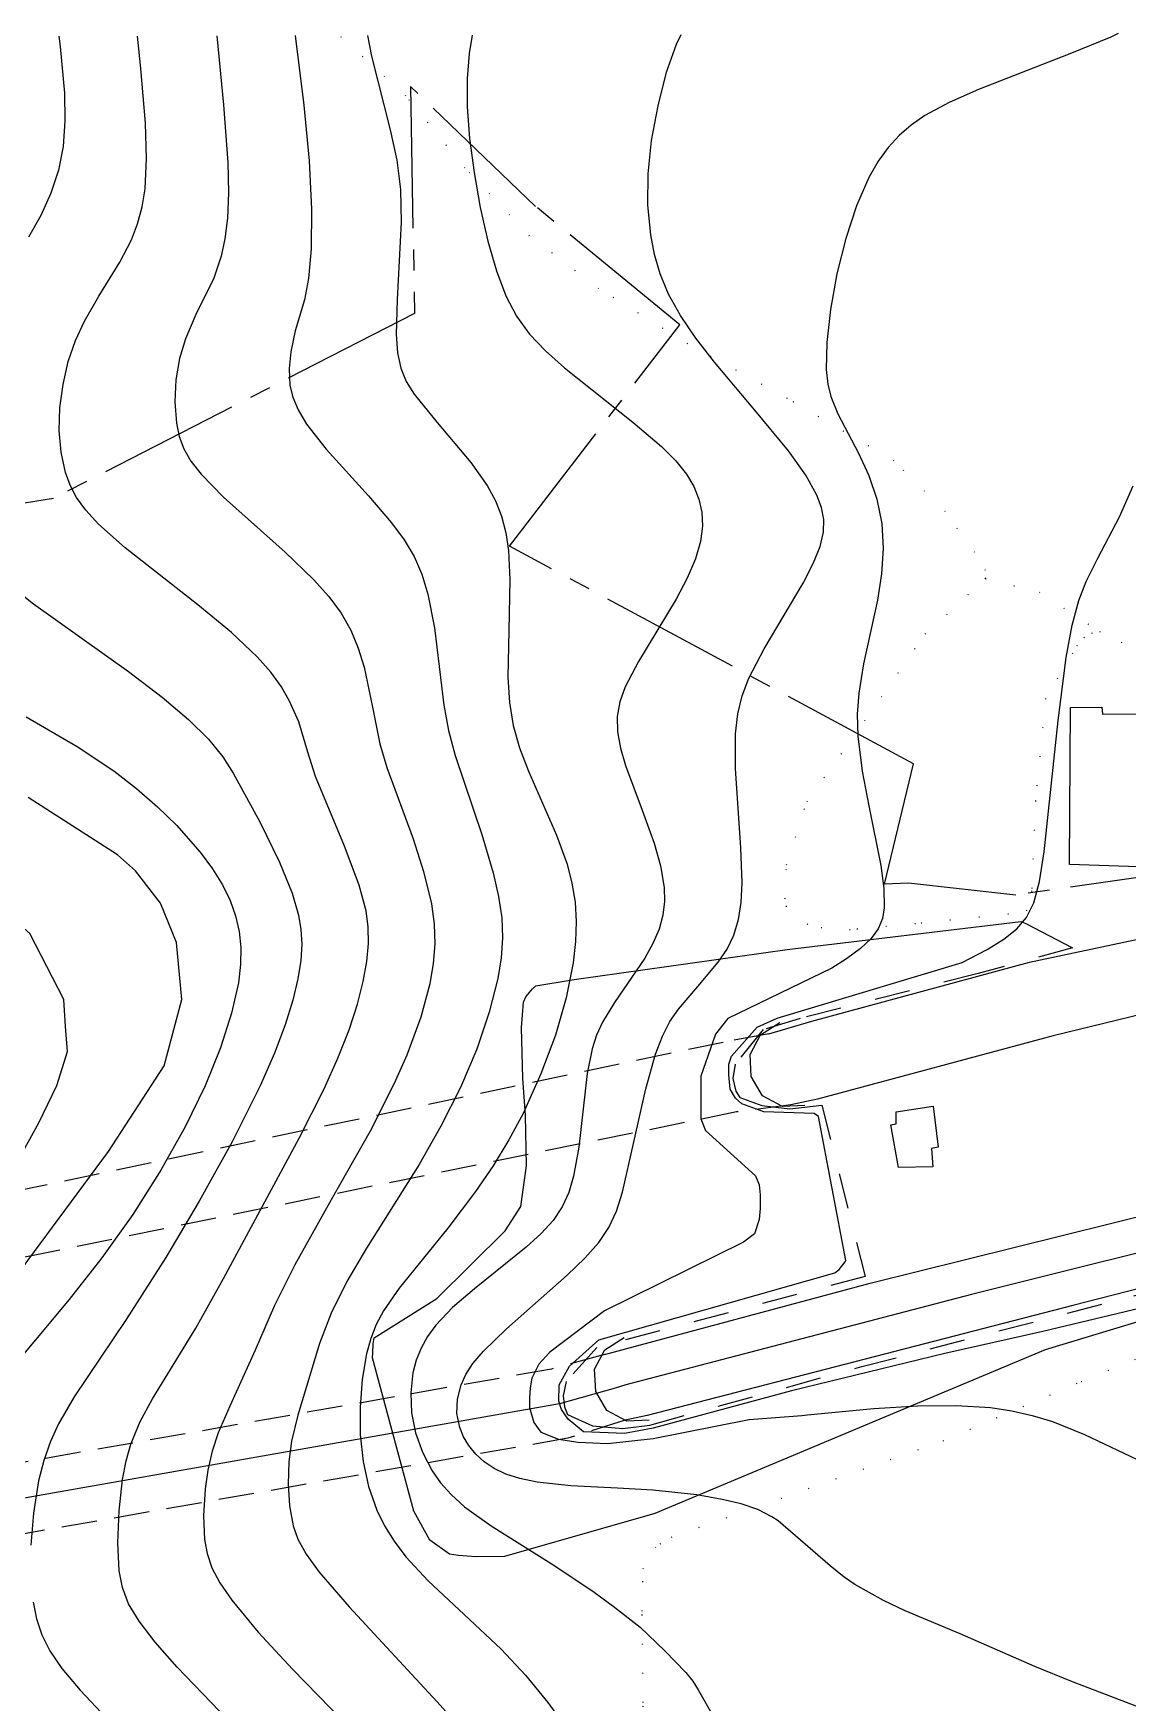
# Model space of a CAD drawing. Header units: millimetres. Extents: x 220021 to 223505, y 489325 to 491820.
# Drawn here: x 222277.7 to 222432.2, y 491581.6 to 491817.1 of the extents above; entities that cross this region are included whole.
import ezdxf

# ---------------------------------------------------------------- set-up
doc = ezdxf.new("R2010")
doc.units = ezdxf.units.MM
for name, pattern in [('20M3A3M3', [29, 20, -3, 3, -3]), ('5M2P5', [7.5, 5, -2.5]), ('5M5', [10, 5, -5]), ('AM4', [4, 0, -4])]:
    doc.linetypes.add(name, pattern=pattern)
for name, color, linetype in [('A0013112', 8, 'Continuous'), ('A0013122', 8, '5M2P5'), ('A0023212', 8, 'Continuous'), ('A0123373', 8, 'Continuous'), ('B0014111', 8, 'Continuous'), ('D0025111', 8, 'AM4'), ('F0017111', 8, 'Continuous'), ('F0017114', 8, 'Continuous'), ('F0037222', 8, 'Continuous'), ('F0037223', 8, '5M5'), ('G0018118', 8, '20M3A3M3')]:
    doc.layers.add(name, color=color, linetype=linetype)

msp = doc.modelspace()

# ---------------------------------------------------------------- linework, layer by layer
at = {"layer": 'A0013112'}
for points in [[(222381.546, 491675.97), (222387.61, 491677.754), (222418.294, 491686.072), (222448.048, 491692.404), (222469.498, 491696.954), (222472.881, 491698.838)], [(222457.991, 491684.536), (222421.635, 491675.702), (222388.41, 491666.752), (222384.641, 491665.924)], [(223036.167, 491614.096), (223020.31, 491617.815), (222946.252, 491635.969), (222914.288, 491645.12), (222911.343, 491646.521), (222905.07, 491648.745), (222884.566, 491654.018), (222854.306, 491660.759), (222825.001, 491665.46), (222797.113, 491670.36), (222762.566, 491674.55), (222732.121, 491677.05), (222704.854, 491678.445), (222666.686, 491678.477), (222620.062, 491675.7), (222583.013, 491671.976), (222554.251, 491667.503), (222520.687, 491660.832), (222488.397, 491654.012), (222424.413, 491637.61), (222364.366, 491622.12), (222361.254, 491621.43)], [(222358.325, 491630.717), (222395.819, 491640.77), (222450.408, 491654.344)]]:
    msp.add_lwpolyline(points, dxfattribs=at)
at = {"layer": 'A0013122'}
for points in [[(222381.546, 491675.97), (222375.079, 491674.761), (222246.094, 491647.608)], [(222384.641, 491665.924), (222376.961, 491664.939), (222246.119, 491638.258)], [(222358.325, 491630.717), (222350.829, 491628.644), (222246.192, 491610.184)], [(222361.254, 491621.43), (222353.134, 491618.903), (222246.219, 491600.091)]]:
    msp.add_lwpolyline(points, dxfattribs=at)
at = {"layer": 'A0023212'}
msp.add_lwpolyline([(222753.34, 491689.01), (222735.58, 491685.17), (222726.16, 491683.13), (222713.155, 491683.13), (222631.136, 491682.131), (222561.683, 491673.495), (222558.672, 491673.12), (222555.66, 491672.746), (222553.97, 491672.51), (222518.79, 491665.44), (222486.44, 491658.21), (222410.12, 491639.19), (222361.35, 491626.42), (222359.817, 491625.987), (222351.982, 491623.774), (222246.206, 491605.137)], dxfattribs=at)
at = {"layer": 'A0123373'}
for points in [[(222386.62, 491665.852), (222383.473, 491665.721), (222380.632, 491667.236), (222379.053, 491669.928), (222378.899, 491673.064), (222380.344, 491675.819), (222383.07, 491677.547)], [(222364.65, 491621.428), (222361.503, 491621.297), (222358.662, 491622.812), (222357.083, 491625.504), (222356.929, 491628.64), (222358.375, 491631.395), (222361.1, 491633.123)]]:
    msp.add_lwpolyline(points, dxfattribs=at)
at = {"layer": 'B0014111'}
for points in [[(222423.948, 491699.883), (222424.113, 491722.03), (222428.504, 491722.065), (222428.616, 491721.091), (222433.966, 491721.139), (222434.288, 491713.679), (222436.159, 491713.356), (222436.208, 491706.984), (222433.831, 491707.034), (222433.686, 491699.529)], [(222399.832, 491657.117), (222398.75, 491663.143), (222399.491, 491663.264), (222399.511, 491664.973), (222404.7, 491665.754), (222405.443, 491659.98), (222404.496, 491659.768), (222404.665, 491657.216)]]:
    msp.add_lwpolyline(points, close=True, dxfattribs=at)
at = {"layer": 'D0025111'}
for points in [[(222412.126, 491740.19), (222412.129, 491741.357), (222410.552, 491743.923), (222406.415, 491749.65), (222399.191, 491756.797), (222384.164, 491765.611), (222370.096, 491773.31), (222357.5, 491781.15), (222347.755, 491788.545), (222338.611, 491798.15), (222330.309, 491808.293), (222320.943, 491816.837)], [(222428.314, 491732.675), (222427.177, 491732.492), (222426.06, 491731.926), (222425.03, 491730.756), (222424.377, 491729.69), (222420.59, 491723.29), (222419.154, 491708.868), (222418.621, 491696.138), (222417.94, 491693.356), (222415.343, 491692.851), (222402.228, 491691.508), (222393.024, 491690.641), (222388.992, 491690.904), (222387.03, 491691.415), (222384.012, 491693.906), (222383.831, 491695.021), (222384.021, 491699.821), (222386.913, 491708.773), (222395.085, 491720.136), (222403.603, 491732.39), (222412.126, 491740.19)], [(222412.126, 491740.19), (222419.709, 491738.301), (222428.314, 491732.675)], [(222435.056, 491729.346), (222428.314, 491732.675)], [(222363.769, 491576.901), (222363.777, 491581.607), (222363.643, 491594.51), (222363.783, 491600.473), (222365.509, 491603.464), (222366.19, 491603.984), (222367.787, 491604.94), (222406.126, 491618.546), (222425.617, 491626.887), (222462.702, 491642.126)]]:
    msp.add_lwpolyline(points, dxfattribs=at)
at = {"layer": 'F0017111'}
for points, elevation in [([(222281.292, 491816.728), (222281.492, 491815.266), (222282.104, 491808.698), (222282.172, 491804.779), (222281.902, 491801.188), (222281.253, 491797.828), (222280.201, 491794.603), (222278.758, 491791.448), (222277.031, 491788.366)], 95), ([(222303.97, 491580.369), (222298.011, 491586.607), (222294.904, 491590.13), (222292.644, 491593.063), (222291.157, 491595.554), (222290.285, 491597.837), (222289.843, 491600.169), (222289.649, 491604.153), (222289.813, 491608.637), (222290.3, 491613.066), (222290.81, 491615.717), (222291.477, 491618.075), (222292.797, 491621.274), (222294.533, 491624.459), (222300.623, 491634.421), (222304.551, 491641.452), (222315.226, 491661.239), (222318.744, 491668.195), (222320.709, 491672.546), (222322.276, 491676.534), (222323.452, 491680.131), (222324.277, 491683.34), (222324.79, 491686.181), (222325.023, 491688.703), (222324.984, 491691.027), (222324.672, 491693.3), (222323.692, 491696.933), (222321.622, 491702.425), (222317.545, 491712.279), (222316.464, 491715.723), (222315.16, 491719.98), (222313.889, 491722.914), (222312.721, 491724.932), (222311.227, 491726.992), (222309.345, 491729.134), (222305.664, 491732.615), (222300.925, 491736.503), (222290.686, 491744.526), (222286.896, 491747.905), (222285.112, 491749.854), (222283.824, 491751.655), (222282.906, 491753.407), (222282.249, 491755.199), (222281.619, 491758.05), (222281.364, 491761.105), (222281.463, 491764.322), (222281.896, 491767.611), (222282.633, 491770.82), (222283.647, 491773.804), (222284.915, 491776.543), (222286.969, 491780.08), (222289.919, 491784.856), (222291.553, 491788.027), (222292.427, 491790.278), (222293.068, 491792.657), (222293.473, 491795.21), (222293.689, 491799.497), (222293.524, 491804.486), (222292.883, 491812.176), (222292.388, 491816.759)], 90), ([(222303.618, 491816.79), (222304.552, 491807.056), (222305.144, 491798.934), (222305.241, 491794.621), (222305.105, 491791.079), (222304.758, 491788.152), (222304.227, 491785.69), (222303.163, 491782.605), (222300.657, 491777.473), (222299.172, 491774.053), (222298.333, 491771.274), (222297.819, 491768.263), (222297.672, 491765.139), (222297.913, 491762.129), (222298.313, 491760.276), (222298.964, 491758.527), (222299.959, 491756.785), (222301.403, 491754.929), (222304.565, 491751.707), (222313.248, 491743.918), (222317.251, 491740.067), (222319.403, 491737.663), (222321.138, 491735.317), (222322.505, 491732.924), (222323.566, 491730.397), (222324.383, 491727.69), (222325.569, 491722.057), (222326.636, 491716.896), (222327.616, 491713.529), (222331.311, 491703.494), (222332.791, 491698.885), (222333.887, 491694.311), (222334.277, 491691.429), (222334.366, 491688.649), (222334.159, 491685.879), (222333.668, 491683.01), (222332.404, 491678.309), (222330.432, 491672.943), (222328.655, 491668.933), (222325.238, 491662.243), (222319.741, 491652.548), (222314.613, 491643.38), (222311.768, 491637.625), (222309.036, 491631.348), (222305.436, 491623.443), (222303.812, 491619.644), (222302.954, 491617.059), (222302.336, 491614.414), (222301.952, 491611.765), (222301.743, 491607.972), (222301.888, 491604.619), (222302.227, 491602.614), (222302.887, 491600.633), (222304.009, 491598.493), (222305.714, 491596.029), (222309.447, 491591.542), (222314.267, 491586.312), (222328.773, 491571.44)], 85), ([(222314.682, 491816.82), (222315.903, 491806.998), (222316.663, 491799.156), (222316.983, 491792.326), (222316.904, 491786.757), (222316.53, 491782.552), (222315.965, 491779.555), (222314.682, 491775.176), (222314.032, 491772.183), (222313.803, 491769.834), (222313.927, 491767.458), (222314.319, 491765.806), (222315.072, 491764.014), (222316.278, 491762.005), (222319.02, 491758.491), (222324.997, 491751.867), (222328.282, 491748.06), (222330.043, 491745.685), (222331.455, 491743.317), (222332.562, 491740.806), (222333.415, 491738.02), (222334.33, 491733.259), (222335.658, 491722.35), (222336.301, 491718.774), (222337.251, 491715.256), (222341.002, 491704.082), (222342.614, 491698.681), (222343.378, 491695.364), (222343.816, 491692.338), (222343.928, 491689.499), (222343.735, 491686.695), (222343.259, 491683.779), (222342.057, 491679.003), (222340.296, 491673.802), (222338.003, 491668.377), (222335.238, 491662.915), (222332.146, 491657.537), (222324.72, 491645.725), (222321.954, 491641.027), (222319.736, 491636.528), (222318.106, 491632.278), (222315.041, 491622.161), (222314.154, 491618.506), (222313.786, 491615.549), (222313.7, 491612.413), (222313.876, 491609.352), (222314.377, 491606.53), (222315.062, 491604.648), (222316.226, 491602.545), (222318.05, 491600.016), (222322.265, 491595.095), (222334.684, 491581.73), (222345.998, 491569.213)], 80), ([(222339.666, 491816.889), (222339.245, 491814.29), (222338.964, 491810.758), (222338.966, 491806.786), (222339.286, 491802.326), (222339.912, 491797.49), (222340.793, 491792.549), (222341.864, 491787.831), (222343.07, 491783.63), (222344.396, 491780.122), (222345.915, 491777.216), (222347.738, 491774.705), (222349.978, 491772.343), (222352.701, 491769.933), (222362.318, 491762.301), (222366.373, 491758.843), (222368.389, 491756.813), (222369.882, 491754.952), (222370.942, 491753.182), (222371.652, 491751.42), (222372.066, 491749.587), (222372.161, 491747.615), (222371.883, 491745.439), (222371.17, 491743), (222369.996, 491740.273), (222368.429, 491737.314), (222363.149, 491728.521), (222361.267, 491724.945), (222360.495, 491722.823), (222360.129, 491720.752), (222360.167, 491718.604), (222360.581, 491716.291), (222361.291, 491713.837), (222363.648, 491707.544), (222365.345, 491702.871), (222366.247, 491699.65), (222366.732, 491696.617), (222366.775, 491694.661), (222366.552, 491692.716), (222366.025, 491690.745), (222365.169, 491688.717), (222363.999, 491686.62), (222359.763, 491680.388), (222358.059, 491677.593), (222357.22, 491675.775), (222356.582, 491673.836), (222355.892, 491670.39), (222354.683, 491659.993), (222353.973, 491655.884), (222353.297, 491653.575), (222352.364, 491651.534), (222351.086, 491649.637), (222349.398, 491647.766), (222347.29, 491645.84), (222339.964, 491639.99), (222336.86, 491637.328), (222334.525, 491634.866), (222333.355, 491633.255), (222332.446, 491631.61), (222331.765, 491629.893), (222331.296, 491628.106), (222330.977, 491625.327), (222331.104, 491622.495), (222331.659, 491619.677), (222332.624, 491616.935), (222334, 491614.313), (222335.194, 491612.624), (222336.695, 491610.947), (222338.59, 491609.242), (222342.327, 491606.535), (222350.784, 491601.239), (222356.665, 491597.331), (222359.739, 491595.055), (222363.373, 491592.24), (222366.837, 491588.913), (222369.821, 491585.827), (222370.779, 491584.607), (222371.552, 491583.388), (222373.836, 491579.327)], 70), ([(222439.638, 491578.711), (222424.372, 491584.529), (222419.056, 491586.692), (222408.518, 491591.297), (222400.762, 491594.537), (222397.723, 491596.006), (222393.66, 491598.259), (222392.155, 491599.312), (222390.189, 491600.881), (222382.854, 491607.222), (222381.93, 491607.826), (222379.975, 491608.821), (222377.631, 491609.664), (222374.931, 491610.259), (222371.379, 491610.92), (222365.145, 491611.593), (222360.14, 491611.842), (222353.598, 491612.191), (222348.821, 491612.707), (222346.377, 491613.205), (222344.392, 491613.847), (222342.747, 491614.641), (222341.348, 491615.59), (222340.165, 491616.671), (222339.191, 491617.855), (222338.435, 491619.11), (222337.898, 491620.407), (222337.502, 491622.392), (222337.569, 491624.404), (222338.093, 491626.448), (222338.753, 491627.873), (222339.766, 491629.427), (222341.242, 491631.189), (222344.476, 491634.35), (222353.057, 491641.895), (222355.556, 491644.298), (222357.507, 491646.508), (222358.948, 491648.658), (222360.01, 491650.956), (222360.858, 491653.626), (222362.434, 491660.491), (222364.14, 491668.191), (222365.522, 491673.097), (222366.507, 491675.644), (222367.572, 491677.709), (222368.751, 491679.459), (222371.495, 491682.662), (222374.392, 491686.059), (222375.632, 491687.912), (222376.6, 491689.902), (222377.259, 491692.079), (222377.628, 491694.516), (222377.75, 491697.291), (222377.576, 491702.191), (222376.822, 491713.396), (222376.817, 491718.321), (222377.127, 491721.102), (222377.748, 491723.64), (222378.722, 491726.152), (222380.881, 491730.271), (222386.356, 491739.553), (222387.795, 491742.337), (222388.757, 491744.725), (222389.233, 491746.761), (222389.272, 491748.555), (222388.942, 491750.245), (222388.296, 491751.96), (222386.731, 491754.806), (222384.305, 491758.225), (222379.541, 491763.983), (222373.839, 491770.727), (222371.215, 491774.116), (222369.033, 491777.339), (222367.37, 491780.355), (222366.181, 491783.204), (222365.373, 491785.959), (222364.852, 491788.694), (222364.464, 491792.891), (222364.505, 491797.309), (222364.985, 491802.019), (222365.885, 491806.939), (222367.096, 491811.649), (222368.479, 491815.609), (222369.137, 491816.97)], 65), ([(222430.851, 491817.14), (222429.78, 491816.619), (222424.008, 491814.247), (222411.129, 491809.244), (222406.971, 491807.395), (222403.561, 491805.538), (222401.621, 491804.208), (222399.898, 491802.734), (222398.353, 491801.049), (222396.948, 491799.089), (222395.652, 491796.807), (222393.892, 491792.783), (222392.372, 491788.174), (222391.136, 491783.196), (222390.233, 491778.165), (222389.717, 491773.529), (222389.639, 491769.703), (222389.845, 491767.657), (222390.256, 491765.894), (222391.242, 491763.447), (222394.182, 491757.911), (222395.66, 491754.737), (222396.787, 491751.414), (222397.452, 491747.99), (222397.659, 491744.47), (222397.445, 491740.853), (222396.885, 491737.146), (222394.897, 491728.161), (222394.215, 491724.026), (222394.015, 491721.081), (222394.091, 491717.959), (222394.69, 491713.041), (222395.627, 491708.146), (222397.332, 491699.736), (222397.769, 491696.462), (222397.814, 491693.764), (222397.55, 491692.222), (222396.957, 491690.803), (222395.948, 491689.425), (222394.455, 491688.018), (222392.475, 491686.538), (222390.423, 491685.242), (222375.734, 491678.127), (222373.997, 491675.897), (222371.947, 491670.006), (222371.947, 491663.988), (222372.588, 491662.323), (222379.637, 491655.921), (222380.149, 491654.64), (222380.278, 491653.232), (222380.278, 491651.311), (222380.149, 491649.775), (222379.509, 491647.726), (222377.971, 491646.573), (222358.318, 491636.858), (222350.594, 491631.046), (222349.071, 491629.345), (222348.085, 491627.375), (222347.816, 491626.033), (222347.727, 491624.6), (222347.727, 491623.258), (222348.354, 491621.109), (222349.34, 491619.766), (222351.848, 491618.782), (222354.626, 491618.334), (222358.748, 491618.155), (222365.199, 491618.871), (222378.748, 491621.551), (222386.187, 491622.108), (222386.917, 491622.192), (222396.331, 491623.111), (222402.51, 491623.479), (222407.968, 491623.534), (222412.822, 491623.226), (222415.821, 491622.785), (222418.712, 491622.13), (222421.578, 491621.238), (222426.097, 491619.419), (222445.501, 491610.229)], 60), ([(222439.135, 491638.454), (222420.182, 491633.939), (222406.345, 491630.876), (222384.737, 491625.57), (222365.22, 491620.296), (222361.141, 491619.577), (222355.381, 491619.816), (222353.222, 491621.574), (222352.262, 491622.933), (222351.862, 491624.132), (222351.942, 491626.449), (222353.382, 491629.087), (222357.541, 491632.763), (222390.837, 491642.258), (222391.434, 491642.724), (222392.312, 491643.797), (222392.402, 491643.991), (222388.512, 491664.28), (222387.913, 491664.728), (222380.799, 491664.953), (222377.728, 491666.075), (222376.83, 491666.898), (222376.081, 491668.17), (222375.856, 491670.19), (222375.856, 491671.686), (222376.231, 491672.809), (222379.9, 491676.924), (222382.691, 491678.168), (222408.801, 491686.018), (222412.333, 491687.871), (222414.682, 491689.341), (222416.52, 491690.777), (222417.899, 491692.373), (222418.92, 491694.471), (222419.705, 491697.462), (222420.367, 491701.658), (222422.347, 491720.162), (222423.498, 491729.082), (222424.357, 491733.646), (222425.293, 491737.116), (222426.307, 491739.781), (222427.969, 491743.069), (222431.033, 491748.897), (222432.935, 491753.278)], 55), ([(222273.076, 491740.358), (222277.744, 491736.653), (222291.131, 491727.11), (222295.907, 491723.494), (222299.629, 491720.335), (222302.417, 491717.544), (222304.445, 491715.034), (222305.929, 491712.76), (222309.673, 491705.885), (222312.446, 491700.192), (222314.227, 491695.832), (222315.148, 491692.717), (222315.488, 491690.693), (222315.593, 491688.596), (222315.454, 491686.307), (222315.052, 491683.711), (222314.347, 491680.713), (222313.271, 491677.237), (222311.747, 491673.215), (222309.722, 491668.608), (222305.768, 491660.725), (222301.129, 491652.35), (222296.412, 491644.426), (222290.794, 491635.661), (222283.463, 491624.73), (222281.281, 491620.951), (222280.123, 491618.428), (222279.186, 491615.767), (222278.457, 491612.902), (222277.717, 491608.346), (222277.351, 491603.79)], 95), ([(222246.182, 491614.064), (222270.905, 491649.776), (222278.479, 491663.397), (222281.004, 491668.694), (222282.519, 491673.486), (222282.267, 491677.018), (222282.014, 491680.801), (222277.217, 491690.134), (222261.564, 491704.007), (222245.914, 491716.117)], 110), ([(222271.663, 491636.912), (222288.326, 491659.361), (222296.152, 491671.468), (222298.677, 491680.801), (222297.92, 491688.873), (222295.647, 491694.422), (222292.113, 491698.962), (222289.588, 491701.232), (222276.965, 491709.304)], 105), ([(222277.668, 491595.759), (222278.156, 491593.421), (222278.909, 491591.179), (222280.031, 491588.92), (222281.743, 491586.403), (222284.317, 491583.33), (222288.022, 491579.405)], 95)]:
    msp.add_lwpolyline(points, dxfattribs=dict(at, elevation=elevation))
at = {"layer": 'F0017114'}
for points, elevation in [([(222324.874, 491816.848), (222325.428, 491813.934), (222328.092, 491803.519), (222329.03, 491799.243), (222329.539, 491795.114), (222329.627, 491790.51), (222329.05, 491779.578), (222328.935, 491774.659), (222329.119, 491772.043), (222329.577, 491769.892), (222330.353, 491768.025), (222331.477, 491766.224), (222334.726, 491762.225), (222339.459, 491756.606), (222341.773, 491753.321), (222342.937, 491751.18), (222343.808, 491748.993), (222344.412, 491746.676), (222344.78, 491744.165), (222344.984, 491740.053), (222344.821, 491732.895), (222344.699, 491726.288), (222344.898, 491722.74), (222345.426, 491719.478), (222346.332, 491716.332), (222347.619, 491713.036), (222351.573, 491704.001), (222353.042, 491699.896), (222353.739, 491697.215), (222354.175, 491694.548), (222354.345, 491691.83), (222354.253, 491688.988), (222353.905, 491685.963), (222352.917, 491681.055), (222351.396, 491675.794), (222349.365, 491670.314), (222346.826, 491664.74), (222344.837, 491661.021), (222342.602, 491657.334), (222340.137, 491653.716), (222336.2, 491648.546), (222329.335, 491640.058), (222327.145, 491636.899), (222326.114, 491634.965), (222325.337, 491632.981), (222324.746, 491630.818), (222324.13, 491627.182), (222323.829, 491623.27), (222323.858, 491619.364), (222324.241, 491615.636), (222325.012, 491612.103), (222326.212, 491608.732), (222327.29, 491606.544), (222328.636, 491604.369), (222330.296, 491602.171), (222333.431, 491598.769), (222338.541, 491594.01), (222343.749, 491589.142), (222347.2, 491585.465), (222350.337, 491581.621), (222356.728, 491572.792)], 75), ([(222276.706, 491720.691), (222283.883, 491716.531), (222289.061, 491713.07), (222292.275, 491710.585), (222295.234, 491708.008), (222297.894, 491705.407), (222301.242, 491701.621), (222303.012, 491699.245), (222304.42, 491696.979), (222305.493, 491694.785), (222306.261, 491692.614), (222306.752, 491690.415), (222306.98, 491688.138), (222306.947, 491685.735), (222306.648, 491683.155), (222305.698, 491678.859), (222304.132, 491674.002), (222301.943, 491668.628), (222299.126, 491662.822), (222295.709, 491656.714), (222291.759, 491650.488), (222287.379, 491644.345), (222282.781, 491638.493), (222273.245, 491627.103)], 100)]:
    msp.add_lwpolyline(points, dxfattribs=dict(at, elevation=elevation))
at = {"layer": 'F0037222'}
msp.add_lwpolyline([(222492.1, 491653.031), (222420.516, 491631.379), (222365.45, 491608.298), (222344.223, 491602.202), (222340.205, 491602.167), (222337.655, 491602.36), (222336.46, 491602.529), (222333.673, 491604.52), (222331.437, 491608.614), (222325.599, 491630.229), (222325.605, 491630.96), (222325.667, 491632.21), (222325.812, 491633.07), (222334.658, 491638.602), (222344.301, 491648.18), (222346.502, 491651.58), (222347.329, 491657.327), (222347.156, 491664.481), (222346.81, 491669.671), (222346.613, 491676.867), (222346.908, 491680.424), (222347.202, 491681.208), (222348.143, 491682.299), (222348.618, 491682.759), (222354.032, 491683.64), (222384.133, 491687.842), (222417.109, 491691.809), (222417.809, 491691.553), (222424.394, 491688.117)], dxfattribs=at)
at = {"layer": 'F0037223'}
msp.add_lwpolyline([(222424.394, 491688.117), (222411.062, 491684.455), (222385.952, 491678.123), (222380.741, 491676.564), (222376.76, 491671.68), (222376.451, 491669.685), (222376.855, 491667.854), (222377.42, 491666.967), (222380.535, 491665.874), (222384.474, 491665.37), (222389.009, 491665.914), (222395.11, 491641.729), (222357.232, 491631.702), (222352.923, 491626.901), (222352.481, 491624.881), (222352.686, 491623.309), (222353.115, 491622.227), (222356.617, 491620.652), (222360.926, 491620.262), (222364.734, 491620.764), (222394.637, 491629.002), (222433.055, 491638.995), (222476.254, 491650.506), (222492.012, 491654.36)], dxfattribs=at)
at = {"layer": 'G0018118'}
msp.add_lwpolyline([(222443.881, 491699.52), (222416.4, 491695.553), (222401.239, 491697.219), (222397.84, 491697.079), (222401.923, 491714.073), (222344.923, 491744.786), (222368.953, 491776), (222348.584, 491792.733), (222330.952, 491809.656), (222331.504, 491777.59), (222280.55, 491751.511), (222263.324, 491748.726)], dxfattribs=at)

doc.saveas('drawing.dxf')
